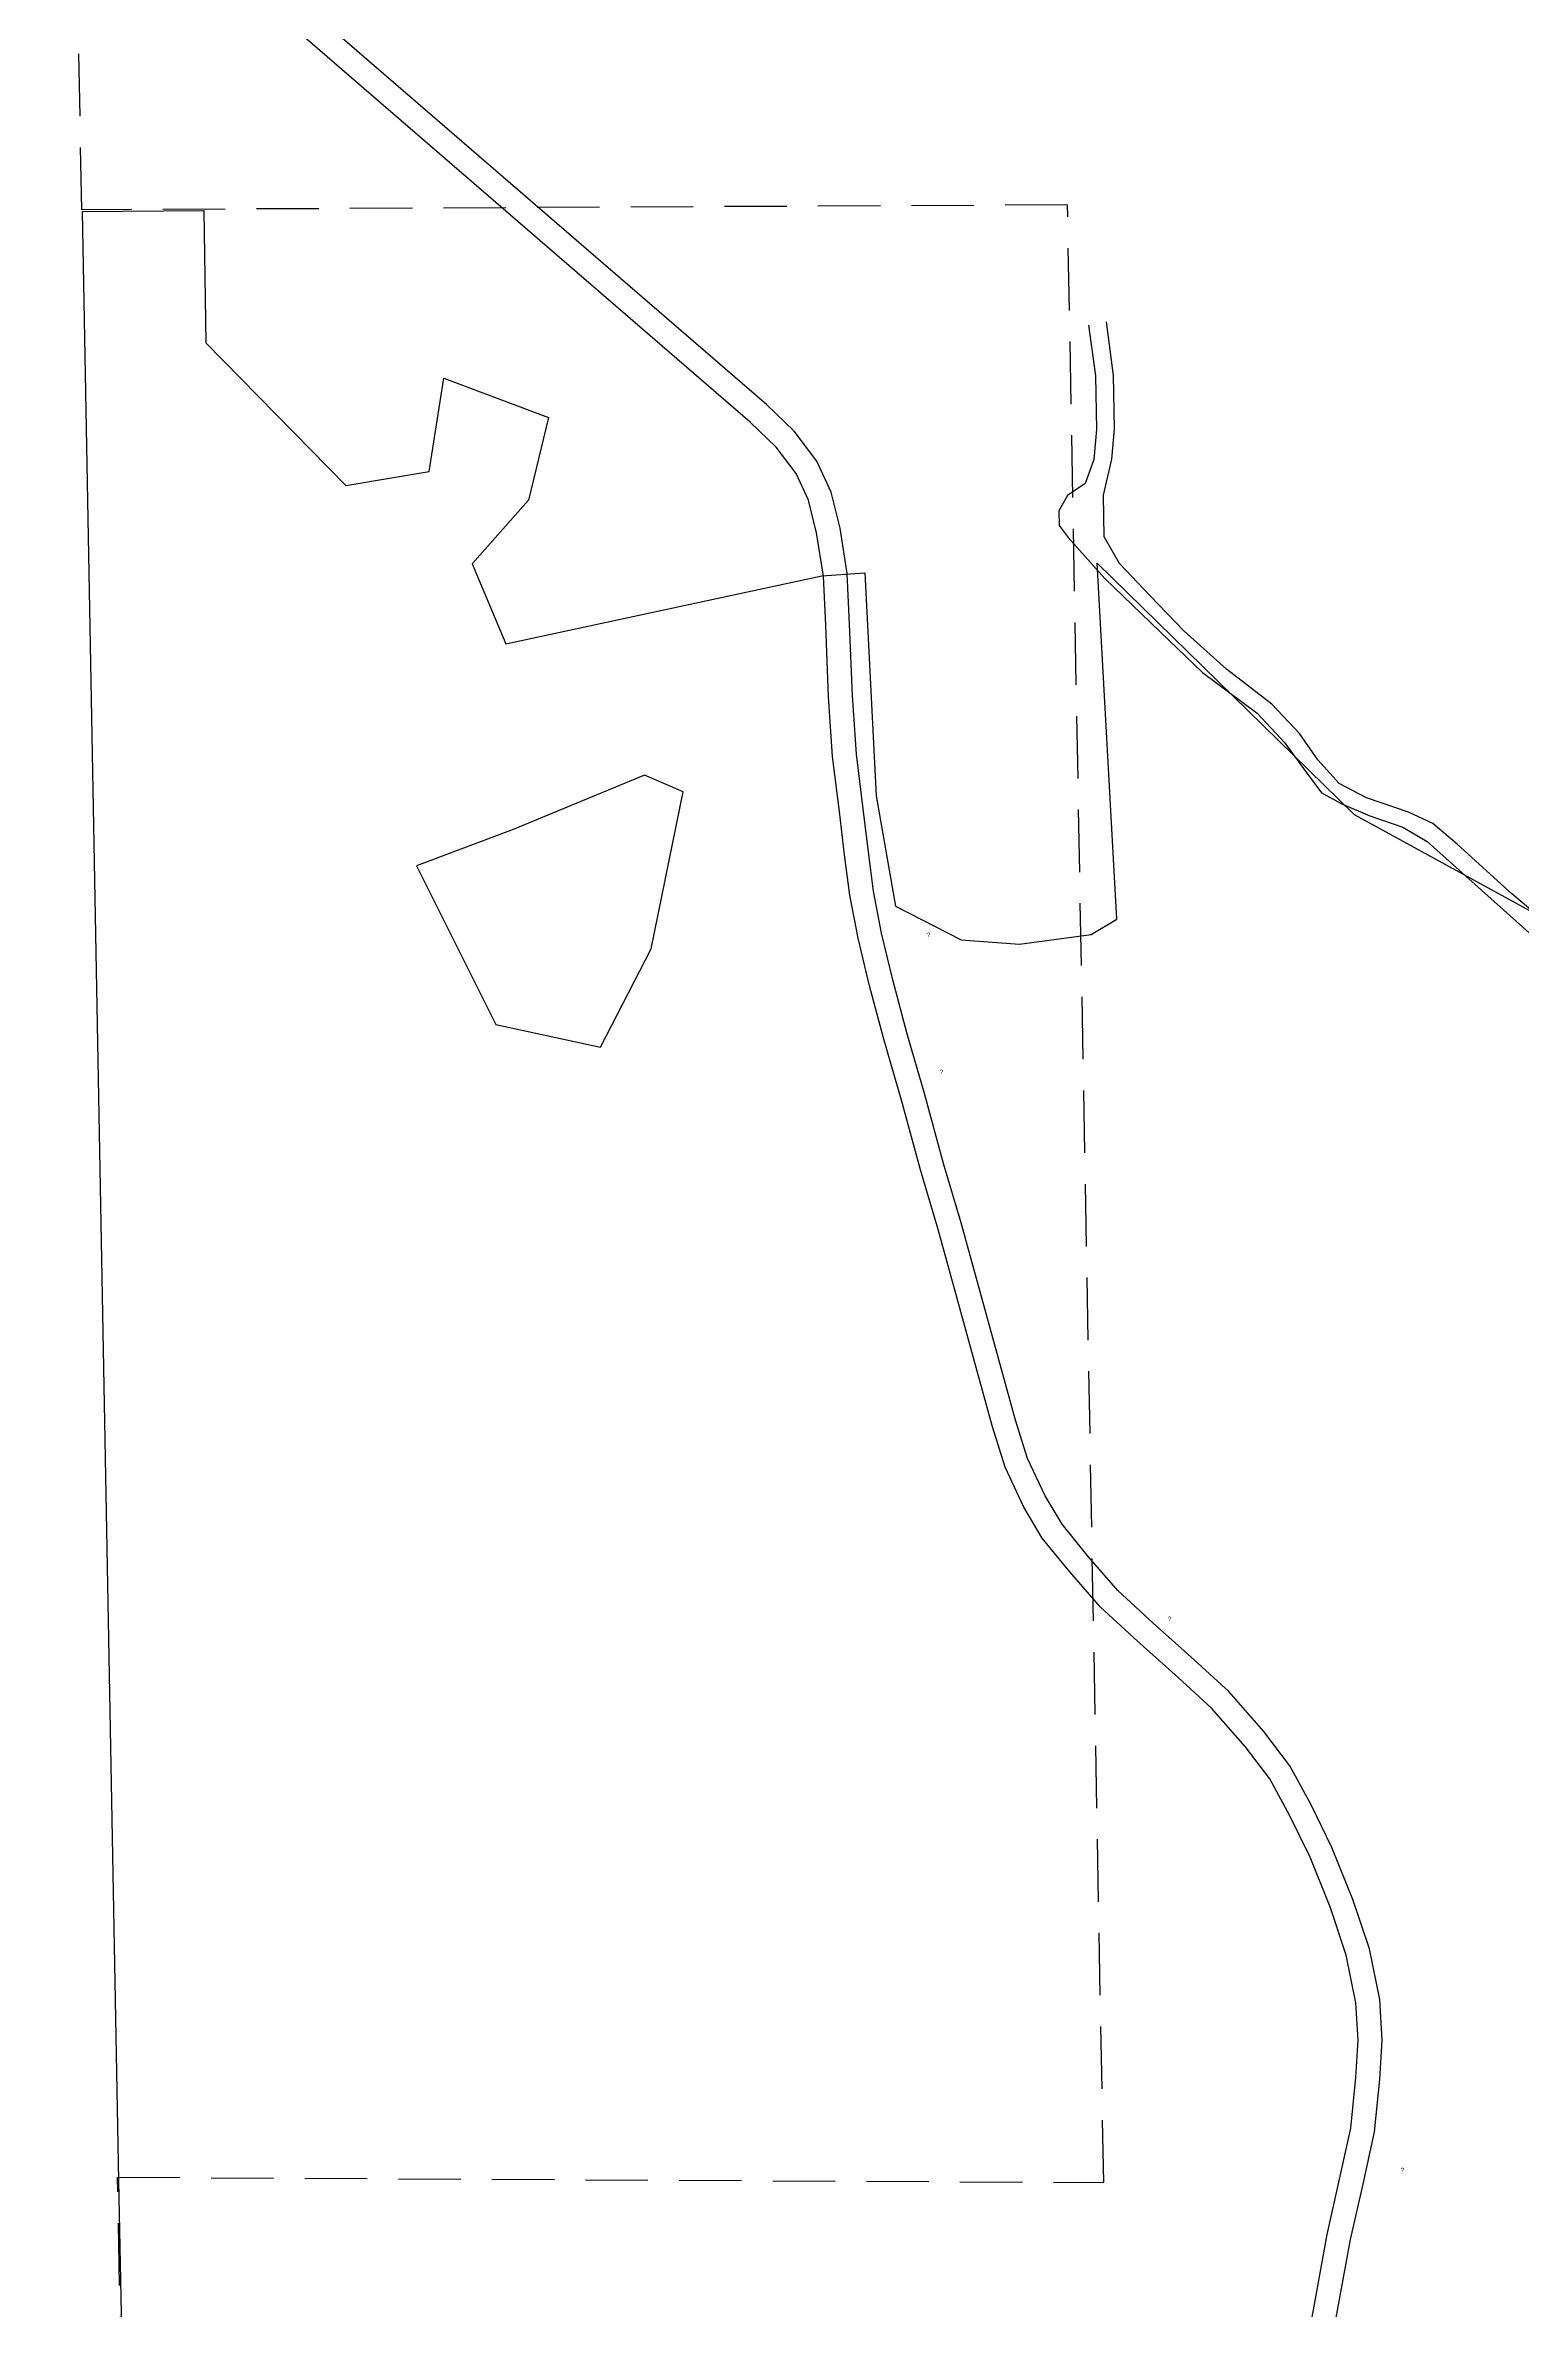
# Model space of a CAD drawing. Extents: x 627857 to 630341, y 4519011 to 4520662.
# Drawn here: x 629082.5 to 629383.2, y 4519630.1 to 4520091.1 of the extents above; entities that cross this region are included whole.
import ezdxf

# ---------------------------------------------------------------- set-up
doc = ezdxf.new("R2010")
doc.units = 0
doc.header["$LTSCALE"] = 25.4
doc.header["$MEASUREMENT"] = 0
doc.linetypes.add('DASHED', pattern=[0.75, 0.5, -0.25])
doc.layers.add('EA_IS_NEW', color=7, linetype='Continuous')
doc.styles.add('SIM005', font='GOTHIC.TTF', dxfattribs={"height": 1.96088})

msp = doc.modelspace()

# ---------------------------------------------------------------- linework, layer by layer
at = {"layer": 'EA_IS_NEW', "color": 7, "linetype": 'DASHED'}
msp.add_lwpolyline([(629307.76, 4519109.16), (629305.59, 4519252.85), (629104.77, 4519254.31), (629097.24, 4519657.28), (629297.95, 4519656.2), (629290.58, 4520058.6), (629089.95, 4520057.6), (629082.53, 4520457.99), (629889.55, 4520468.82), (630090.69, 4520472.33), (630291.83, 4520475.84)], dxfattribs=at)
at = {"layer": 'EA_IS_NEW', "elevation": 5}
for points in [[(629344.87, 4519626.47), (629348.19, 4519644.62), (629350.72, 4519655.83), (629353.04, 4519666.48), (629354.11, 4519677.19), (629354.61, 4519685.18), (629354.14, 4519693.41), (629352.01, 4519703.72), (629348.66, 4519713.8), (629344.39, 4519724.35), (629340.16, 4519733.03), (629335.84, 4519740.97), (629330.52, 4519748), (629323.39, 4519756.11), (629316.36, 4519762.57), (629308, 4519770.01), (629300.79, 4519776.65), (629294.8, 4519783.57), (629289.46, 4519790.13), (629286, 4519795.93), (629282.44, 4519803.55), (629279.98, 4519811.32), (629268.93, 4519851.48), (629265.36, 4519863.56), (629261.46, 4519877.76), (629257.89, 4519890.14), (629254.99, 4519900.91), (629252.73, 4519910.42), (629251.1, 4519918.95), (629250.06, 4519926.96), (629249, 4519935.75), (629247.6, 4519946.83), (629246.79, 4519958.76), (629246.23, 4519973.28), (629245.74, 4519983.58), (629244.29, 4519992.83), (629242.49, 4520000.15), (629239.54, 4520006.46), (629234.95, 4520012.57), (629229.3, 4520018), (629104.77, 4520125.58)], [(629340.07, 4519627.31), (629343.41, 4519645.59), (629345.95, 4519656.87), (629348.21, 4519667.24), (629349.25, 4519677.59), (629349.73, 4519685.19), (629349.29, 4519692.77), (629347.29, 4519702.46), (629344.08, 4519712.12), (629339.93, 4519722.38), (629335.82, 4519730.81), (629331.73, 4519738.33), (629326.74, 4519744.93), (629319.89, 4519752.71), (629313.08, 4519758.97), (629304.72, 4519766.41), (629297.28, 4519773.27), (629291.06, 4519780.45), (629285.45, 4519787.34), (629281.68, 4519793.65), (629277.88, 4519801.79), (629275.3, 4519809.94), (629264.23, 4519850.15), (629260.67, 4519862.24), (629256.76, 4519876.45), (629253.19, 4519888.84), (629250.26, 4519899.72), (629247.96, 4519909.4), (629246.28, 4519918.18), (629245.22, 4519926.36), (629244.16, 4519935.15), (629242.74, 4519946.37), (629241.92, 4519958.5), (629241.36, 4519973.07), (629240.88, 4519983.09), (629239.51, 4519991.87), (629237.87, 4519998.53), (629235.33, 4520003.95), (629231.28, 4520009.34), (629226.01, 4520014.42), (629101.58, 4520121.9)], [(629294.86, 4520034.15), (629296.26, 4520023.84), (629296.45, 4520012.91), (629295.95, 4520006.83), (629294.2, 4520001.94), (629290.59, 4519999.45), (629288.81, 4519996.38), (629288.87, 4519993.34), (629290.74, 4519990.94), (629298.2, 4519982.57), (629311.22, 4519970.04), (629318.04, 4519963.47), (629329.16, 4519955.16), (629334.75, 4519949.19), (629339.13, 4519943.19), (629342.25, 4519938.99), (629346.56, 4519936.64), (629352.09, 4519934.3), (629358.83, 4519931.99), (629363.76, 4519929.04), (629389.77, 4519905.8)], [(629395.87, 4519905.91), (629381.02, 4519918.4), (629369.87, 4519928.54), (629364.92, 4519932.7), (629360, 4519935.05), (629351.41, 4519937.94), (629345.87, 4519940.88), (629341.52, 4519945.66), (629337.77, 4519951.06), (629332.18, 4519957.04), (629322.91, 4519964.17), (629314.24, 4519971.91), (629307.41, 4519979.08), (629301.19, 4519985.66), (629298.05, 4519991.07), (629297.9, 4519999.57), (629299.6, 4520006.89), (629300.11, 4520012.98), (629299.92, 4520023.91), (629298.51, 4520034.82)]]:
    msp.add_lwpolyline(points, dxfattribs=at)
at = {"layer": 'EA_IS_NEW', "color": 255}
msp.add_lwpolyline([(629099.94, 4519534.99), (629097.48, 4519656.55), (629090.13, 4520057.25), (629114.76, 4520057.44), (629115.23, 4520030.53), (629143.7, 4520001.53), (629160.68, 4520004.37), (629163.63, 4520023.37), (629184.91, 4520015.35), (629180.84, 4519998.52), (629169.4, 4519985.56), (629176.24, 4519969.28), (629240.54, 4519983.16), (629249.34, 4519983.75), (629251.66, 4519938.34), (629255.58, 4519915.91), (629268.91, 4519909.08), (629280.83, 4519908.17), (629295.36, 4519910.18), (629300.6, 4519913.29), (629296.62, 4519985.74), (629348.91, 4519934.55), (629434.68, 4519887.62)], dxfattribs=at)
msp.add_lwpolyline([(629158.05, 4519924.09), (629174.21, 4519891.8), (629195.53, 4519887.22), (629205.81, 4519907.22), (629212.34, 4519939.2), (629204.49, 4519942.6), (629177.77, 4519931.51)], close=True, dxfattribs=at)

# ---------------------------------------------------------------- texts
at = {"layer": 'EA_IS_NEW', "style": 'SIM005', "oblique": 0, "width": 1.003622}
for p in [(629261.98, 4519909.64, 5), (629264.6, 4519881.75, 5), (629311.05, 4519770.47, 5), (629358.43, 4519658.31, 5)]:
    msp.add_text('?', height=0.886, rotation=1, dxfattribs=at).set_placement(p)

doc.saveas('drawing.dxf')
